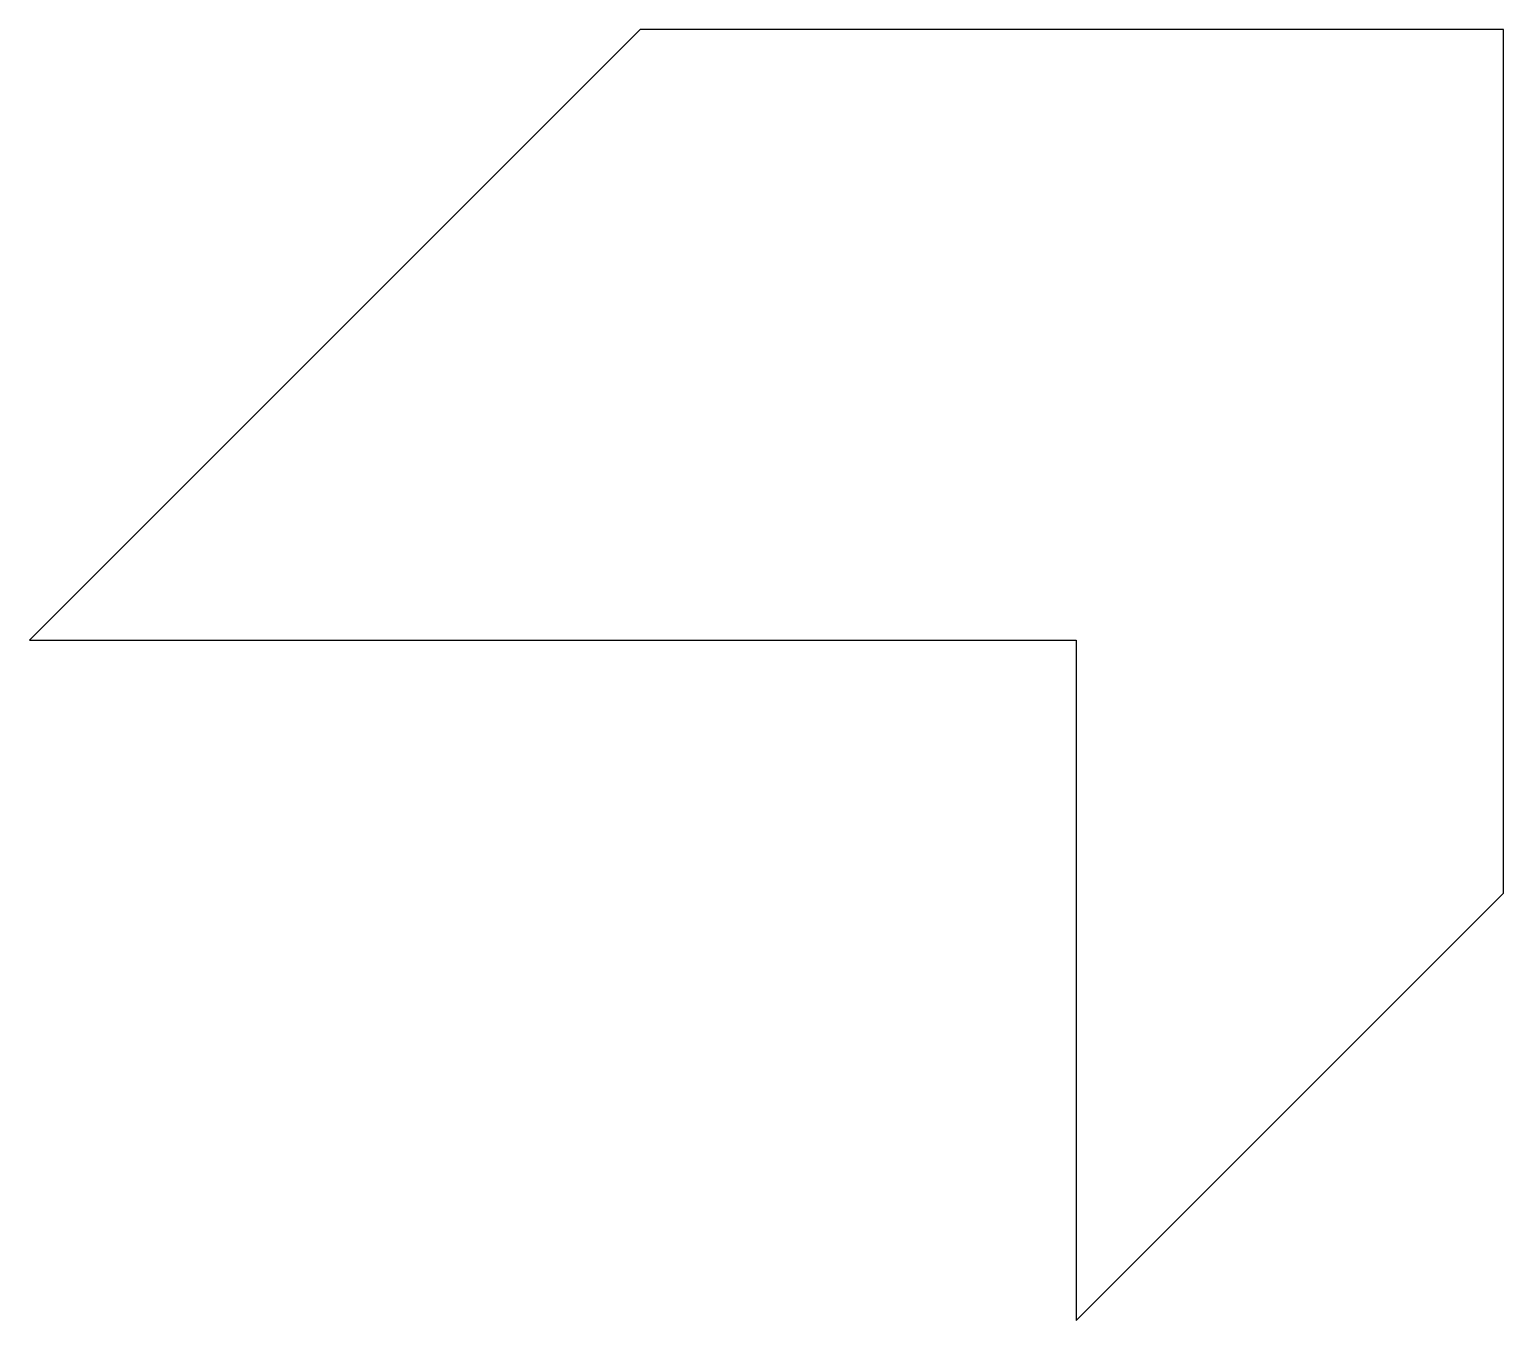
# Model space of a CAD drawing. Header units: millimetres. Extents: x 15.9 to 40, y 18.9 to 40.
import ezdxf

# ---------------------------------------------------------------- set-up
doc = ezdxf.new("R2010")
doc.units = ezdxf.units.MM

msp = doc.modelspace()

# ---------------------------------------------------------------- linework, layer by layer
msp.add_lwpolyline([(33, 30), (33, 18.858), (40, 25.858), (40, 40), (25.858, 40), (15.858, 30)], close=True)

doc.saveas('drawing.dxf')
